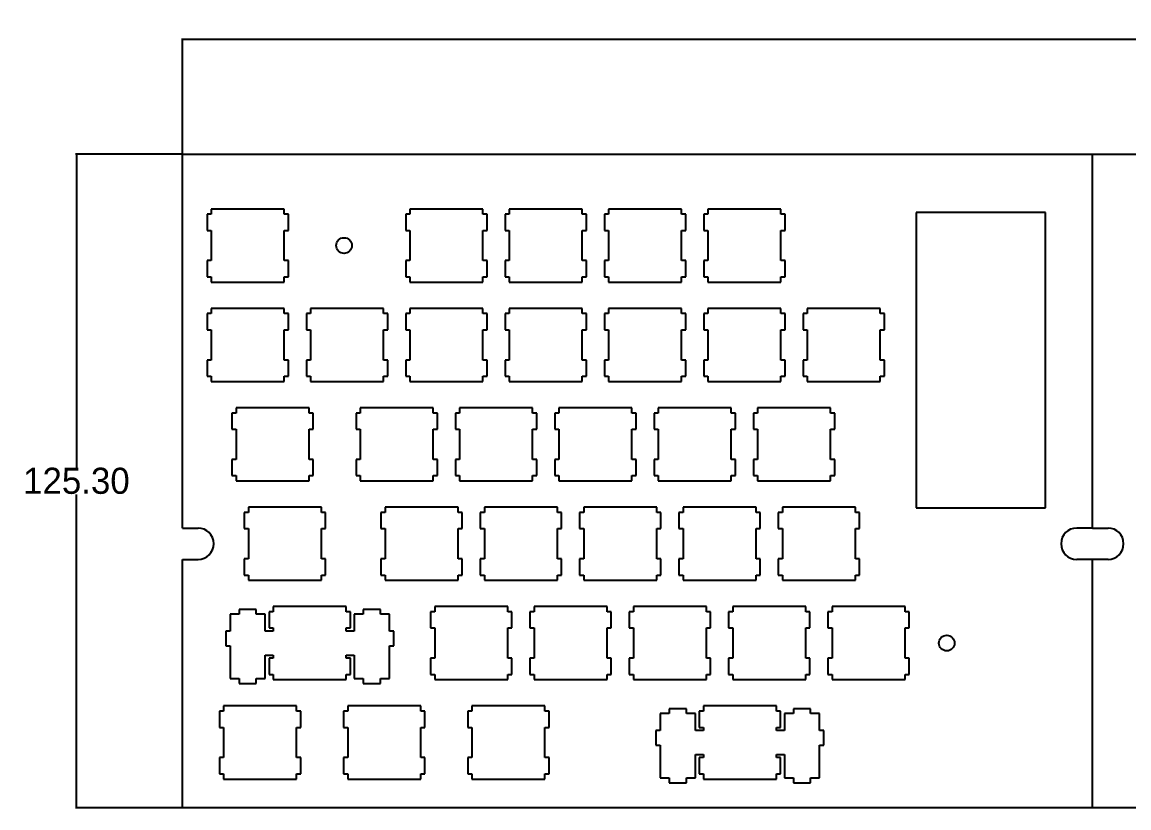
# Model space of a CAD drawing. Extents: x -373 to 65, y 251 to 402.
# Drawn here: x -373 to -160.7, y 251.1 to 401.7 of the extents above; entities that cross this region are included whole.
import ezdxf

# ---------------------------------------------------------------- set-up
doc = ezdxf.new("R2010")
doc.units = 0
doc.header["$MEASUREMENT"] = 0
doc.dimstyles.get("Standard").update_dxf_attribs({"dimtxt": 5, "dimasz": 0.18, "dimexe": 0.18, "dimexo": 0.0625, "dimgap": 0.09, "dimtad": 0, "dimtih": 1, "dimtoh": 1, "dimzin": 0, "dimdsep": 46, "dimtxsty": 'Standard', "dimcen": 0.09, "dimadec": 0, "dimazin": 0, "dimtfac": 1, "dimtofl": 0, "dimtmove": 0, "dimatfit": 3, "dimfxl": 1, "dimtolj": 1, "dimtzin": 0, "dimarcsym": 0})

# ---------------------------------------------------------------- blocks, each defined once
blk = doc.blocks.new('*D0')
at = {"color": 0, "linetype": 'Continuous', "lineweight": -2, "transparency": 16777216}
for p, q in [((-342.28, 376.37), (-362.72, 376.37)), ((-362.54, 376.19), (-362.54, 316.31)), ((-362.54, 251.25), (-362.54, 311.13)), ((-342.28, 251.07), (-362.72, 251.07))]:
    blk.add_line(p, q, dxfattribs=at)
at = {"color": 0, "linetype": 'Continuous', "transparency": 16777216}
for points in [[(-362.57, 376.19), (-362.51, 376.19), (-362.54, 376.37)], [(-362.57, 251.25), (-362.51, 251.25), (-362.54, 251.07)]]:
    blk.add_solid(points, dxfattribs=at)
at = {"layer": 'Defpoints', "color": 0, "linetype": 'Continuous', "transparency": 16777216}
for p in [(-362.54, 376.37), (-342.22, 376.37), (-342.22, 251.07)]:
    blk.add_point(p, dxfattribs=at)
at = {"color": 0, "linetype": 'Continuous', "transparency": 16777216, "insert": (-362.54, 313.72), "char_height": 5, "attachment_point": 5}
blk.add_mtext('\\A1;125.30', dxfattribs=at)
blk = doc.blocks.new('*D1')
at = {"color": 0, "linetype": 'Continuous', "lineweight": -2, "transparency": 16777216}
for p, q in [((-342.22, 376.43), (-342.22, 398.55)), ((-342.04, 398.37), (-150.59, 398.37)), ((65.22, 398.37), (-126.24, 398.37)), ((65.4, 376.43), (65.4, 398.55))]:
    blk.add_line(p, q, dxfattribs=at)
at = {"color": 0, "linetype": 'Continuous', "transparency": 16777216}
for points in [[(-342.04, 398.4), (-342.04, 398.34), (-342.22, 398.37)], [(65.22, 398.4), (65.22, 398.34), (65.4, 398.37)]]:
    blk.add_solid(points, dxfattribs=at)
at = {"layer": 'Defpoints', "color": 0, "linetype": 'Continuous', "transparency": 16777216}
for p in [(65.4, 398.37), (-342.22, 376.37), (65.4, 376.37)]:
    blk.add_point(p, dxfattribs=at)
at = {"color": 0, "linetype": 'Continuous', "transparency": 16777216, "insert": (-138.41, 398.37), "char_height": 5, "attachment_point": 5}
blk.add_mtext('\\A1;407.62', dxfattribs=at)

msp = doc.modelspace()

# ---------------------------------------------------------------- linework, layer by layer
at = {"layer": 'Defpoints'}
for p, q in [((-167.719, 304.692), (-167.719, 376.367)), ((-336.696, 365.842), (-336.696, 364.842)), ((-322.697, 365.842), (-336.696, 365.842)), ((-322.697, 364.842), (-322.697, 365.842)), ((-298.596, 365.842), (-298.596, 364.842)), ((-284.597, 365.842), (-298.596, 365.842)), ((-284.597, 364.842), (-284.597, 365.842)), ((-279.546, 365.842), (-279.546, 364.842)), ((-265.547, 365.842), (-279.546, 365.842)), ((-265.547, 364.842), (-265.547, 365.842)), ((-260.496, 365.842), (-260.496, 364.842)), ((-246.497, 365.842), (-260.496, 365.842)), ((-246.497, 364.842), (-246.497, 365.842)), ((-241.448, 365.842), (-241.448, 364.842)), ((-227.447, 365.842), (-241.448, 365.842)), ((-227.447, 364.842), (-227.447, 365.842)), ((-336.696, 364.842), (-337.497, 364.842)), ((-337.497, 364.842), (-337.497, 361.742)), ((-321.896, 364.842), (-322.697, 364.842)), ((-321.896, 361.742), (-321.896, 364.842)), ((-298.596, 364.842), (-299.397, 364.842)), ((-299.397, 364.842), (-299.397, 361.742)), ((-283.796, 364.842), (-284.597, 364.842)), ((-283.796, 361.742), (-283.796, 364.842)), ((-279.546, 364.842), (-280.347, 364.842)), ((-280.347, 364.842), (-280.347, 361.742)), ((-264.746, 364.842), (-265.547, 364.842)), ((-264.746, 361.742), (-264.746, 364.842)), ((-260.496, 364.842), (-261.297, 364.842)), ((-261.297, 364.842), (-261.297, 361.742)), ((-245.698, 364.842), (-246.497, 364.842)), ((-245.698, 361.742), (-245.698, 364.842)), ((-241.448, 364.842), (-242.247, 364.842)), ((-242.247, 364.842), (-242.247, 361.742)), ((-226.648, 364.842), (-227.447, 364.842)), ((-226.648, 361.742), (-226.648, 364.842)), ((-337.497, 361.742), (-336.696, 361.742)), ((-336.696, 361.742), (-336.696, 355.942)), ((-322.697, 355.942), (-322.697, 361.742)), ((-322.697, 361.742), (-321.896, 361.742)), ((-299.397, 361.742), (-298.596, 361.742)), ((-298.596, 361.742), (-298.596, 355.942)), ((-284.597, 355.942), (-284.597, 361.742)), ((-284.597, 361.742), (-283.796, 361.742)), ((-280.347, 361.742), (-279.546, 361.742)), ((-279.546, 361.742), (-279.546, 355.942)), ((-265.547, 355.942), (-265.547, 361.742)), ((-265.547, 361.742), (-264.746, 361.742)), ((-261.297, 361.742), (-260.496, 361.742)), ((-260.496, 361.742), (-260.496, 355.942)), ((-246.497, 355.942), (-246.497, 361.742)), ((-246.497, 361.742), (-245.698, 361.742)), ((-242.247, 361.742), (-241.448, 361.742)), ((-241.448, 361.742), (-241.448, 355.942)), ((-227.447, 355.942), (-227.447, 361.742)), ((-227.447, 361.742), (-226.648, 361.742)), ((-336.696, 355.942), (-337.497, 355.942)), ((-337.497, 355.942), (-337.497, 352.842)), ((-321.896, 355.942), (-322.697, 355.942)), ((-321.896, 352.842), (-321.896, 355.942)), ((-298.596, 355.942), (-299.397, 355.942)), ((-299.397, 355.942), (-299.397, 352.842)), ((-283.796, 355.942), (-284.597, 355.942)), ((-283.796, 352.842), (-283.796, 355.942)), ((-279.546, 355.942), (-280.347, 355.942)), ((-280.347, 355.942), (-280.347, 352.842)), ((-264.746, 355.942), (-265.547, 355.942)), ((-264.746, 352.842), (-264.746, 355.942)), ((-260.496, 355.942), (-261.297, 355.942)), ((-261.297, 355.942), (-261.297, 352.842)), ((-245.698, 355.942), (-246.497, 355.942)), ((-245.698, 352.842), (-245.698, 355.942)), ((-241.448, 355.942), (-242.247, 355.942)), ((-242.247, 355.942), (-242.247, 352.842)), ((-226.648, 355.942), (-227.447, 355.942)), ((-226.648, 352.842), (-226.648, 355.942)), ((-337.497, 352.842), (-336.696, 352.842)), ((-336.696, 352.842), (-336.696, 351.843)), ((-322.697, 351.843), (-322.697, 352.842)), ((-322.697, 352.842), (-321.896, 352.842)), ((-299.397, 352.842), (-298.596, 352.842)), ((-298.596, 352.842), (-298.596, 351.843)), ((-284.597, 351.843), (-284.597, 352.842)), ((-284.597, 352.842), (-283.796, 352.842)), ((-280.347, 352.842), (-279.546, 352.842)), ((-279.546, 352.842), (-279.546, 351.843)), ((-265.547, 351.843), (-265.547, 352.842)), ((-265.547, 352.842), (-264.746, 352.842)), ((-261.297, 352.842), (-260.496, 352.842)), ((-260.496, 352.842), (-260.496, 351.843)), ((-246.497, 351.843), (-246.497, 352.842)), ((-246.497, 352.842), (-245.698, 352.842)), ((-242.247, 352.842), (-241.448, 352.842)), ((-241.448, 352.842), (-241.448, 351.843)), ((-227.447, 351.843), (-227.447, 352.842)), ((-227.447, 352.842), (-226.648, 352.842)), ((-336.696, 351.843), (-322.697, 351.843)), ((-298.596, 351.843), (-284.597, 351.843)), ((-279.546, 351.843), (-265.547, 351.843)), ((-260.496, 351.843), (-246.497, 351.843)), ((-241.448, 351.843), (-227.447, 351.843)), ((-336.696, 346.792), (-336.696, 345.791)), ((-322.697, 346.792), (-336.696, 346.792)), ((-322.697, 345.791), (-322.697, 346.792)), ((-317.646, 346.792), (-317.646, 345.791)), ((-303.647, 346.792), (-317.646, 346.792)), ((-303.647, 345.791), (-303.647, 346.792)), ((-298.596, 346.792), (-298.596, 345.791)), ((-284.597, 346.792), (-298.596, 346.792)), ((-284.597, 345.791), (-284.597, 346.792)), ((-279.546, 346.792), (-279.546, 345.791)), ((-265.547, 346.792), (-279.546, 346.792)), ((-265.547, 345.791), (-265.547, 346.792)), ((-260.496, 346.792), (-260.496, 345.791)), ((-246.497, 346.792), (-260.496, 346.792)), ((-246.497, 345.791), (-246.497, 346.792)), ((-241.448, 346.792), (-241.448, 345.791)), ((-227.447, 346.792), (-241.448, 346.792)), ((-227.447, 345.791), (-227.447, 346.792)), ((-222.398, 346.792), (-222.398, 345.791)), ((-208.397, 346.792), (-222.398, 346.792)), ((-208.397, 345.791), (-208.397, 346.792)), ((-336.696, 345.791), (-337.497, 345.791)), ((-337.497, 345.791), (-337.497, 342.692)), ((-321.896, 345.791), (-322.697, 345.791)), ((-321.896, 342.692), (-321.896, 345.791)), ((-317.646, 345.791), (-318.447, 345.791)), ((-318.447, 345.791), (-318.447, 342.692)), ((-302.846, 345.791), (-303.647, 345.791)), ((-302.846, 342.692), (-302.846, 345.791)), ((-298.596, 345.791), (-299.397, 345.791)), ((-299.397, 345.791), (-299.397, 342.692)), ((-283.796, 345.791), (-284.597, 345.791)), ((-283.796, 342.692), (-283.796, 345.791)), ((-279.546, 345.791), (-280.347, 345.791)), ((-280.347, 345.791), (-280.347, 342.692)), ((-264.746, 345.791), (-265.547, 345.791)), ((-264.746, 342.692), (-264.746, 345.791)), ((-260.496, 345.791), (-261.297, 345.791)), ((-261.297, 345.791), (-261.297, 342.692)), ((-245.698, 345.791), (-246.497, 345.791)), ((-245.698, 342.692), (-245.698, 345.791)), ((-241.448, 345.791), (-242.247, 345.791)), ((-242.247, 345.791), (-242.247, 342.692)), ((-226.648, 345.791), (-227.447, 345.791)), ((-226.648, 342.692), (-226.648, 345.791)), ((-222.398, 345.791), (-223.197, 345.791)), ((-223.197, 345.791), (-223.197, 342.692)), ((-207.596, 345.791), (-208.397, 345.791)), ((-207.596, 342.692), (-207.596, 345.791)), ((-337.497, 342.692), (-336.696, 342.692)), ((-336.696, 342.692), (-336.696, 336.892)), ((-322.697, 336.892), (-322.697, 342.692)), ((-322.697, 342.692), (-321.896, 342.692)), ((-318.447, 342.692), (-317.646, 342.692)), ((-317.646, 342.692), (-317.646, 336.892)), ((-303.647, 336.892), (-303.647, 342.692)), ((-303.647, 342.692), (-302.846, 342.692)), ((-299.397, 342.692), (-298.596, 342.692)), ((-298.596, 342.692), (-298.596, 336.892)), ((-284.597, 336.892), (-284.597, 342.692)), ((-284.597, 342.692), (-283.796, 342.692)), ((-280.347, 342.692), (-279.546, 342.692)), ((-279.546, 342.692), (-279.546, 336.892)), ((-265.547, 336.892), (-265.547, 342.692)), ((-265.547, 342.692), (-264.746, 342.692)), ((-261.297, 342.692), (-260.496, 342.692)), ((-260.496, 342.692), (-260.496, 336.892)), ((-246.497, 336.892), (-246.497, 342.692)), ((-246.497, 342.692), (-245.698, 342.692)), ((-242.247, 342.692), (-241.448, 342.692)), ((-241.448, 342.692), (-241.448, 336.892)), ((-227.447, 336.892), (-227.447, 342.692)), ((-227.447, 342.692), (-226.648, 342.692)), ((-223.197, 342.692), (-222.398, 342.692)), ((-222.398, 342.692), (-222.398, 336.892)), ((-208.397, 336.892), (-208.397, 342.692)), ((-208.397, 342.692), (-207.596, 342.692)), ((-336.696, 336.892), (-337.497, 336.892)), ((-337.497, 336.892), (-337.497, 333.792)), ((-321.896, 336.892), (-322.697, 336.892)), ((-321.896, 333.792), (-321.896, 336.892)), ((-317.646, 336.892), (-318.447, 336.892)), ((-318.447, 336.892), (-318.447, 333.792)), ((-302.846, 336.892), (-303.647, 336.892)), ((-302.846, 333.792), (-302.846, 336.892)), ((-298.596, 336.892), (-299.397, 336.892)), ((-299.397, 336.892), (-299.397, 333.792)), ((-283.796, 336.892), (-284.597, 336.892)), ((-283.796, 333.792), (-283.796, 336.892)), ((-279.546, 336.892), (-280.347, 336.892)), ((-280.347, 336.892), (-280.347, 333.792)), ((-264.746, 336.892), (-265.547, 336.892)), ((-264.746, 333.792), (-264.746, 336.892)), ((-260.496, 336.892), (-261.297, 336.892)), ((-261.297, 336.892), (-261.297, 333.792)), ((-245.698, 336.892), (-246.497, 336.892)), ((-245.698, 333.792), (-245.698, 336.892)), ((-241.448, 336.892), (-242.247, 336.892)), ((-242.247, 336.892), (-242.247, 333.792)), ((-226.648, 336.892), (-227.447, 336.892)), ((-226.648, 333.792), (-226.648, 336.892)), ((-222.398, 336.892), (-223.197, 336.892)), ((-223.197, 336.892), (-223.197, 333.792)), ((-207.596, 336.892), (-208.397, 336.892)), ((-207.596, 333.792), (-207.596, 336.892)), ((-337.497, 333.792), (-336.696, 333.792)), ((-336.696, 333.792), (-336.696, 332.793)), ((-322.697, 332.793), (-322.697, 333.792)), ((-322.697, 333.792), (-321.896, 333.792)), ((-318.447, 333.792), (-317.646, 333.792)), ((-317.646, 333.792), (-317.646, 332.793)), ((-303.647, 332.793), (-303.647, 333.792)), ((-303.647, 333.792), (-302.846, 333.792)), ((-299.397, 333.792), (-298.596, 333.792)), ((-298.596, 333.792), (-298.596, 332.793)), ((-284.597, 332.793), (-284.597, 333.792)), ((-284.597, 333.792), (-283.796, 333.792)), ((-280.347, 333.792), (-279.546, 333.792)), ((-279.546, 333.792), (-279.546, 332.793)), ((-265.547, 332.793), (-265.547, 333.792)), ((-265.547, 333.792), (-264.746, 333.792)), ((-261.297, 333.792), (-260.496, 333.792)), ((-260.496, 333.792), (-260.496, 332.793)), ((-246.497, 332.793), (-246.497, 333.792)), ((-246.497, 333.792), (-245.698, 333.792)), ((-242.247, 333.792), (-241.448, 333.792)), ((-241.448, 333.792), (-241.448, 332.793)), ((-227.447, 332.793), (-227.447, 333.792)), ((-227.447, 333.792), (-226.648, 333.792)), ((-223.197, 333.792), (-222.398, 333.792)), ((-222.398, 333.792), (-222.398, 332.793)), ((-208.397, 332.793), (-208.397, 333.792)), ((-208.397, 333.792), (-207.596, 333.792)), ((-336.696, 332.793), (-322.697, 332.793)), ((-317.646, 332.793), (-303.647, 332.793)), ((-298.596, 332.793), (-284.597, 332.793)), ((-279.546, 332.793), (-265.547, 332.793)), ((-260.496, 332.793), (-246.497, 332.793)), ((-241.448, 332.793), (-227.447, 332.793)), ((-222.398, 332.793), (-208.397, 332.793)), ((-331.934, 327.742), (-331.934, 326.741)), ((-317.934, 327.742), (-331.934, 327.742)), ((-317.934, 326.741), (-317.934, 327.742)), ((-308.121, 327.742), (-308.121, 326.741)), ((-294.122, 327.742), (-308.121, 327.742)), ((-294.122, 326.741), (-294.122, 327.742)), ((-289.071, 327.742), (-289.071, 326.741)), ((-275.072, 327.742), (-289.071, 327.742)), ((-275.072, 326.741), (-275.072, 327.742)), ((-270.021, 327.742), (-270.021, 326.741)), ((-256.022, 327.742), (-270.021, 327.742)), ((-256.022, 326.741), (-256.022, 327.742)), ((-250.971, 327.742), (-250.971, 326.741)), ((-236.972, 327.742), (-250.971, 327.742)), ((-236.972, 326.741), (-236.972, 327.742)), ((-231.921, 327.742), (-231.921, 326.741)), ((-217.922, 327.742), (-231.921, 327.742)), ((-217.922, 326.741), (-217.922, 327.742)), ((-331.934, 326.741), (-332.734, 326.741)), ((-332.734, 326.741), (-332.734, 323.642)), ((-317.135, 326.741), (-317.934, 326.741)), ((-317.135, 323.642), (-317.135, 326.741)), ((-308.121, 326.741), (-308.922, 326.741)), ((-308.922, 326.741), (-308.922, 323.642)), ((-293.321, 326.741), (-294.122, 326.741)), ((-293.321, 323.642), (-293.321, 326.741)), ((-289.071, 326.741), (-289.872, 326.741)), ((-289.872, 326.741), (-289.872, 323.642)), ((-274.271, 326.741), (-275.072, 326.741)), ((-274.271, 323.642), (-274.271, 326.741)), ((-270.021, 326.741), (-270.822, 326.741)), ((-270.822, 326.741), (-270.822, 323.642)), ((-255.221, 326.741), (-256.022, 326.741)), ((-255.221, 323.642), (-255.221, 326.741)), ((-250.971, 326.741), (-251.772, 326.741)), ((-251.772, 326.741), (-251.772, 323.642)), ((-236.171, 326.741), (-236.972, 326.741)), ((-236.171, 323.642), (-236.171, 326.741)), ((-231.921, 326.741), (-232.722, 326.741)), ((-232.722, 326.741), (-232.722, 323.642)), ((-217.121, 326.741), (-217.922, 326.741)), ((-217.121, 323.642), (-217.121, 326.741)), ((-332.734, 323.642), (-331.934, 323.642)), ((-331.934, 323.642), (-331.934, 317.842)), ((-317.934, 317.842), (-317.934, 323.642)), ((-317.934, 323.642), (-317.135, 323.642)), ((-308.922, 323.642), (-308.121, 323.642)), ((-308.121, 323.642), (-308.121, 317.842)), ((-294.122, 317.842), (-294.122, 323.642)), ((-294.122, 323.642), (-293.321, 323.642)), ((-289.872, 323.642), (-289.071, 323.642)), ((-289.071, 323.642), (-289.071, 317.842)), ((-275.072, 317.842), (-275.072, 323.642)), ((-275.072, 323.642), (-274.271, 323.642)), ((-270.822, 323.642), (-270.021, 323.642)), ((-270.021, 323.642), (-270.021, 317.842)), ((-256.022, 317.842), (-256.022, 323.642)), ((-256.022, 323.642), (-255.221, 323.642)), ((-251.772, 323.642), (-250.971, 323.642)), ((-250.971, 323.642), (-250.971, 317.842)), ((-236.972, 317.842), (-236.972, 323.642)), ((-236.972, 323.642), (-236.171, 323.642)), ((-232.722, 323.642), (-231.921, 323.642)), ((-231.921, 323.642), (-231.921, 317.842)), ((-217.922, 317.842), (-217.922, 323.642)), ((-217.922, 323.642), (-217.121, 323.642)), ((-331.934, 317.842), (-332.734, 317.842)), ((-332.734, 317.842), (-332.734, 314.742)), ((-317.135, 317.842), (-317.934, 317.842)), ((-317.135, 314.742), (-317.135, 317.842)), ((-308.121, 317.842), (-308.922, 317.842)), ((-308.922, 317.842), (-308.922, 314.742)), ((-293.321, 317.842), (-294.122, 317.842)), ((-293.321, 314.742), (-293.321, 317.842)), ((-289.071, 317.842), (-289.872, 317.842)), ((-289.872, 317.842), (-289.872, 314.742)), ((-274.271, 317.842), (-275.072, 317.842)), ((-274.271, 314.742), (-274.271, 317.842)), ((-270.021, 317.842), (-270.822, 317.842)), ((-270.822, 317.842), (-270.822, 314.742)), ((-255.221, 317.842), (-256.022, 317.842)), ((-255.221, 314.742), (-255.221, 317.842)), ((-250.971, 317.842), (-251.772, 317.842)), ((-251.772, 317.842), (-251.772, 314.742)), ((-236.171, 317.842), (-236.972, 317.842)), ((-236.171, 314.742), (-236.171, 317.842)), ((-231.921, 317.842), (-232.722, 317.842)), ((-232.722, 317.842), (-232.722, 314.742)), ((-217.121, 317.842), (-217.922, 317.842)), ((-217.121, 314.742), (-217.121, 317.842)), ((-332.734, 314.742), (-331.934, 314.742)), ((-331.934, 314.742), (-331.934, 313.743)), ((-317.934, 313.743), (-317.934, 314.742)), ((-317.934, 314.742), (-317.135, 314.742)), ((-308.922, 314.742), (-308.121, 314.742)), ((-308.121, 314.742), (-308.121, 313.743)), ((-294.122, 313.743), (-294.122, 314.742)), ((-294.122, 314.742), (-293.321, 314.742)), ((-289.872, 314.742), (-289.071, 314.742)), ((-289.071, 314.742), (-289.071, 313.743)), ((-275.072, 313.743), (-275.072, 314.742)), ((-275.072, 314.742), (-274.271, 314.742)), ((-270.822, 314.742), (-270.021, 314.742)), ((-270.021, 314.742), (-270.021, 313.743)), ((-256.022, 313.743), (-256.022, 314.742)), ((-256.022, 314.742), (-255.221, 314.742)), ((-251.772, 314.742), (-250.971, 314.742)), ((-250.971, 314.742), (-250.971, 313.743)), ((-236.972, 313.743), (-236.972, 314.742)), ((-236.972, 314.742), (-236.171, 314.742)), ((-232.722, 314.742), (-231.921, 314.742)), ((-231.921, 314.742), (-231.921, 313.743)), ((-217.922, 313.743), (-217.922, 314.742)), ((-217.922, 314.742), (-217.121, 314.742)), ((-331.934, 313.743), (-317.934, 313.743)), ((-308.121, 313.743), (-294.122, 313.743)), ((-289.071, 313.743), (-275.072, 313.743)), ((-270.021, 313.743), (-256.022, 313.743)), ((-250.971, 313.743), (-236.972, 313.743)), ((-231.921, 313.743), (-217.922, 313.743)), ((-329.554, 308.692), (-329.554, 307.691)), ((-315.553, 308.692), (-329.554, 308.692)), ((-315.553, 307.691), (-315.553, 308.692)), ((-303.359, 308.692), (-303.359, 307.691)), ((-289.359, 308.692), (-303.359, 308.692)), ((-289.359, 307.691), (-289.359, 308.692)), ((-284.309, 308.692), (-284.309, 307.691)), ((-270.309, 308.692), (-284.309, 308.692)), ((-270.309, 307.691), (-270.309, 308.692)), ((-265.259, 308.692), (-265.259, 307.691)), ((-251.259, 308.692), (-265.259, 308.692)), ((-251.259, 307.691), (-251.259, 308.692)), ((-246.209, 308.692), (-246.209, 307.691)), ((-232.209, 308.692), (-246.209, 308.692)), ((-232.209, 307.691), (-232.209, 308.692)), ((-227.159, 308.692), (-227.159, 307.691)), ((-213.159, 308.692), (-227.159, 308.692)), ((-213.159, 307.691), (-213.159, 308.692)), ((-329.554, 307.691), (-330.353, 307.691)), ((-330.353, 307.691), (-330.353, 304.594)), ((-314.754, 307.691), (-315.553, 307.691)), ((-314.754, 304.594), (-314.754, 307.691)), ((-303.359, 307.691), (-304.159, 307.691)), ((-304.159, 307.691), (-304.159, 304.594)), ((-288.56, 307.691), (-289.359, 307.691)), ((-288.56, 304.594), (-288.56, 307.691)), ((-284.309, 307.691), (-285.11, 307.691)), ((-285.11, 307.691), (-285.11, 304.594)), ((-269.51, 307.691), (-270.309, 307.691)), ((-269.51, 304.594), (-269.51, 307.691)), ((-265.259, 307.691), (-266.06, 307.691)), ((-266.06, 307.691), (-266.06, 304.594)), ((-250.46, 307.691), (-251.259, 307.691)), ((-250.46, 304.594), (-250.46, 307.691)), ((-246.209, 307.691), (-247.01, 307.691)), ((-247.01, 307.691), (-247.01, 304.594)), ((-231.41, 307.691), (-232.209, 307.691)), ((-231.41, 304.594), (-231.41, 307.691)), ((-227.159, 307.691), (-227.96, 307.691)), ((-227.96, 307.691), (-227.96, 304.594)), ((-212.36, 307.691), (-213.159, 307.691)), ((-212.36, 304.594), (-212.36, 307.691)), ((-330.353, 304.594), (-329.554, 304.594)), ((-329.554, 304.594), (-329.554, 298.792)), ((-315.553, 298.792), (-315.553, 304.594)), ((-315.553, 304.594), (-314.754, 304.594)), ((-304.159, 304.594), (-303.359, 304.594)), ((-303.359, 304.594), (-303.359, 298.792)), ((-289.359, 298.792), (-289.359, 304.594)), ((-289.359, 304.594), (-288.56, 304.594)), ((-285.11, 304.594), (-284.309, 304.594)), ((-284.309, 304.594), (-284.309, 298.792)), ((-270.309, 298.792), (-270.309, 304.594)), ((-270.309, 304.594), (-269.51, 304.594)), ((-266.06, 304.594), (-265.259, 304.594)), ((-265.259, 304.594), (-265.259, 298.792)), ((-251.259, 298.792), (-251.259, 304.594)), ((-251.259, 304.594), (-250.46, 304.594)), ((-247.01, 304.594), (-246.209, 304.594)), ((-246.209, 304.594), (-246.209, 298.792)), ((-232.209, 298.792), (-232.209, 304.594)), ((-232.209, 304.594), (-231.41, 304.594)), ((-227.96, 304.594), (-227.159, 304.594)), ((-227.159, 304.594), (-227.159, 298.792)), ((-213.159, 298.792), (-213.159, 304.594)), ((-213.159, 304.594), (-212.36, 304.594)), ((-329.554, 298.792), (-330.353, 298.792)), ((-330.353, 298.792), (-330.353, 295.692)), ((-314.754, 298.792), (-315.553, 298.792)), ((-314.754, 295.692), (-314.754, 298.792)), ((-303.359, 298.792), (-304.159, 298.792)), ((-304.159, 298.792), (-304.159, 295.692)), ((-288.56, 298.792), (-289.359, 298.792)), ((-288.56, 295.692), (-288.56, 298.792)), ((-284.309, 298.792), (-285.11, 298.792)), ((-285.11, 298.792), (-285.11, 295.692)), ((-269.51, 298.792), (-270.309, 298.792)), ((-269.51, 295.692), (-269.51, 298.792)), ((-265.259, 298.792), (-266.06, 298.792)), ((-266.06, 298.792), (-266.06, 295.692)), ((-250.46, 298.792), (-251.259, 298.792)), ((-250.46, 295.692), (-250.46, 298.792)), ((-246.209, 298.792), (-247.01, 298.792)), ((-247.01, 298.792), (-247.01, 295.692)), ((-231.41, 298.792), (-232.209, 298.792)), ((-231.41, 295.692), (-231.41, 298.792)), ((-227.159, 298.792), (-227.96, 298.792)), ((-227.96, 298.792), (-227.96, 295.692)), ((-212.36, 298.792), (-213.159, 298.792)), ((-212.36, 295.692), (-212.36, 298.792)), ((-167.719, 251.067), (-167.719, 298.692)), ((-330.353, 295.692), (-329.554, 295.692)), ((-329.554, 295.692), (-329.554, 294.693)), ((-315.553, 294.693), (-315.553, 295.692)), ((-315.553, 295.692), (-314.754, 295.692)), ((-304.159, 295.692), (-303.359, 295.692)), ((-303.359, 295.692), (-303.359, 294.693)), ((-289.359, 294.693), (-289.359, 295.692)), ((-289.359, 295.692), (-288.56, 295.692)), ((-285.11, 295.692), (-284.309, 295.692)), ((-284.309, 295.692), (-284.309, 294.693)), ((-270.309, 294.693), (-270.309, 295.692)), ((-270.309, 295.692), (-269.51, 295.692)), ((-266.06, 295.692), (-265.259, 295.692)), ((-265.259, 295.692), (-265.259, 294.693)), ((-251.259, 294.693), (-251.259, 295.692)), ((-251.259, 295.692), (-250.46, 295.692)), ((-247.01, 295.692), (-246.209, 295.692)), ((-246.209, 295.692), (-246.209, 294.693)), ((-232.209, 294.693), (-232.209, 295.692)), ((-232.209, 295.692), (-231.41, 295.692)), ((-227.96, 295.692), (-227.159, 295.692)), ((-227.159, 295.692), (-227.159, 294.693)), ((-213.159, 294.693), (-213.159, 295.692)), ((-213.159, 295.692), (-212.36, 295.692)), ((-329.554, 294.693), (-315.553, 294.693)), ((-303.359, 294.693), (-289.359, 294.693)), ((-284.309, 294.693), (-270.309, 294.693)), ((-265.259, 294.693), (-251.259, 294.693)), ((-246.209, 294.693), (-232.209, 294.693)), ((-227.159, 294.693), (-213.159, 294.693)), ((-324.791, 288.642), (-325.59, 288.642)), ((-325.59, 288.642), (-325.59, 285.543)), ((-324.791, 289.643), (-324.791, 288.642)), ((-310.79, 289.643), (-324.791, 289.643)), ((-310.79, 288.642), (-310.79, 289.643)), ((-309.991, 288.642), (-310.79, 288.642)), ((-309.991, 285.543), (-309.991, 288.642)), ((-293.834, 288.642), (-294.635, 288.642)), ((-294.635, 288.642), (-294.635, 285.544)), ((-293.834, 289.642), (-293.834, 288.642)), ((-279.834, 289.642), (-293.834, 289.642)), ((-279.834, 288.642), (-279.834, 289.642)), ((-279.035, 288.642), (-279.834, 288.642)), ((-279.035, 285.544), (-279.035, 288.642)), ((-274.784, 288.642), (-275.585, 288.642)), ((-275.585, 288.642), (-275.585, 285.544)), ((-274.784, 289.642), (-274.784, 288.642)), ((-260.784, 289.642), (-274.784, 289.642)), ((-260.784, 288.642), (-260.784, 289.642)), ((-259.985, 288.642), (-260.784, 288.642)), ((-259.985, 285.544), (-259.985, 288.642)), ((-255.734, 288.642), (-256.535, 288.642)), ((-256.535, 288.642), (-256.535, 285.544)), ((-255.734, 289.642), (-255.734, 288.642)), ((-241.734, 289.642), (-255.734, 289.642)), ((-241.734, 288.642), (-241.734, 289.642)), ((-240.935, 288.642), (-241.734, 288.642)), ((-240.935, 285.544), (-240.935, 288.642)), ((-236.684, 288.642), (-237.485, 288.642)), ((-237.485, 288.642), (-237.485, 285.544)), ((-236.684, 289.642), (-236.684, 288.642)), ((-222.684, 289.642), (-236.684, 289.642)), ((-222.684, 288.642), (-222.684, 289.642)), ((-221.885, 288.642), (-222.684, 288.642)), ((-221.885, 285.544), (-221.885, 288.642)), ((-217.634, 288.642), (-218.435, 288.642)), ((-218.435, 288.642), (-218.435, 285.544)), ((-217.634, 289.642), (-217.634, 288.642)), ((-203.634, 289.642), (-217.634, 289.642)), ((-203.634, 288.642), (-203.634, 289.642)), ((-202.835, 288.642), (-203.634, 288.642)), ((-202.835, 285.544), (-202.835, 288.642)), ((-325.59, 285.543), (-324.791, 285.543)), ((-310.79, 285.543), (-309.991, 285.543)), ((-294.635, 285.544), (-293.834, 285.544)), ((-293.834, 285.544), (-293.834, 279.742)), ((-279.834, 279.742), (-279.834, 285.544)), ((-279.834, 285.544), (-279.035, 285.544)), ((-275.585, 285.544), (-274.784, 285.544)), ((-274.784, 285.544), (-274.784, 279.742)), ((-260.784, 279.742), (-260.784, 285.544)), ((-260.784, 285.544), (-259.985, 285.544)), ((-256.535, 285.544), (-255.734, 285.544)), ((-255.734, 285.544), (-255.734, 279.742)), ((-241.734, 279.742), (-241.734, 285.544)), ((-241.734, 285.544), (-240.935, 285.544)), ((-237.485, 285.544), (-236.684, 285.544)), ((-236.684, 285.544), (-236.684, 279.742)), ((-222.684, 279.742), (-222.684, 285.544)), ((-222.684, 285.544), (-221.885, 285.544)), ((-218.435, 285.544), (-217.634, 285.544)), ((-217.634, 285.544), (-217.634, 279.742)), ((-203.634, 279.742), (-203.634, 285.544)), ((-203.634, 285.544), (-202.835, 285.544)), ((-324.791, 279.741), (-325.59, 279.741)), ((-325.59, 279.741), (-325.59, 276.642)), ((-309.991, 279.741), (-310.79, 279.741)), ((-309.991, 276.642), (-309.991, 279.741)), ((-293.834, 279.742), (-294.635, 279.742)), ((-294.635, 279.742), (-294.635, 276.642)), ((-279.035, 279.742), (-279.834, 279.742)), ((-279.035, 276.642), (-279.035, 279.742)), ((-274.784, 279.742), (-275.585, 279.742)), ((-275.585, 279.742), (-275.585, 276.642)), ((-259.985, 279.742), (-260.784, 279.742)), ((-259.985, 276.642), (-259.985, 279.742)), ((-255.734, 279.742), (-256.535, 279.742)), ((-256.535, 279.742), (-256.535, 276.642)), ((-240.935, 279.742), (-241.734, 279.742)), ((-240.935, 276.642), (-240.935, 279.742)), ((-236.684, 279.742), (-237.485, 279.742)), ((-237.485, 279.742), (-237.485, 276.642)), ((-221.885, 279.742), (-222.684, 279.742)), ((-221.885, 276.642), (-221.885, 279.742)), ((-217.634, 279.742), (-218.435, 279.742)), ((-218.435, 279.742), (-218.435, 276.642)), ((-202.835, 279.742), (-203.634, 279.742)), ((-202.835, 276.642), (-202.835, 279.742)), ((-325.59, 276.642), (-324.791, 276.642)), ((-324.791, 276.642), (-324.791, 275.642)), ((-310.79, 275.642), (-310.79, 276.642)), ((-310.79, 276.642), (-309.991, 276.642)), ((-294.635, 276.642), (-293.834, 276.642)), ((-293.834, 276.642), (-293.834, 275.642)), ((-279.834, 275.642), (-279.834, 276.642)), ((-279.834, 276.642), (-279.035, 276.642)), ((-275.585, 276.642), (-274.784, 276.642)), ((-274.784, 276.642), (-274.784, 275.642)), ((-260.784, 275.642), (-260.784, 276.642)), ((-260.784, 276.642), (-259.985, 276.642)), ((-256.535, 276.642), (-255.734, 276.642)), ((-255.734, 276.642), (-255.734, 275.642)), ((-241.734, 275.642), (-241.734, 276.642)), ((-241.734, 276.642), (-240.935, 276.642)), ((-237.485, 276.642), (-236.684, 276.642)), ((-236.684, 276.642), (-236.684, 275.642)), ((-222.684, 275.642), (-222.684, 276.642)), ((-222.684, 276.642), (-221.885, 276.642)), ((-218.435, 276.642), (-217.634, 276.642)), ((-217.634, 276.642), (-217.634, 275.642)), ((-203.634, 275.642), (-203.634, 276.642)), ((-203.634, 276.642), (-202.835, 276.642)), ((-324.791, 275.642), (-310.79, 275.642)), ((-293.834, 275.642), (-279.834, 275.642)), ((-274.784, 275.642), (-260.784, 275.642)), ((-255.734, 275.642), (-241.734, 275.642)), ((-236.684, 275.642), (-222.684, 275.642)), ((-217.634, 275.642), (-203.634, 275.642)), ((-334.315, 269.593), (-335.116, 269.593)), ((-335.116, 269.593), (-335.116, 266.494)), ((-334.315, 270.593), (-334.315, 269.593)), ((-320.316, 270.593), (-334.315, 270.593)), ((-320.316, 269.593), (-320.316, 270.593)), ((-319.515, 269.593), (-320.316, 269.593)), ((-319.515, 266.494), (-319.515, 269.593)), ((-310.504, 269.593), (-311.303, 269.593)), ((-311.303, 269.593), (-311.303, 266.494)), ((-310.504, 270.593), (-310.504, 269.593)), ((-296.503, 270.593), (-310.504, 270.593)), ((-296.503, 269.593), (-296.503, 270.593)), ((-295.704, 269.593), (-296.503, 269.593)), ((-295.704, 266.494), (-295.704, 269.593)), ((-286.69, 269.593), (-287.491, 269.593)), ((-287.491, 269.593), (-287.491, 266.494)), ((-286.69, 270.593), (-286.69, 269.593)), ((-272.691, 270.593), (-286.69, 270.593)), ((-272.691, 269.593), (-272.691, 270.593)), ((-271.89, 269.593), (-272.691, 269.593)), ((-271.89, 266.494), (-271.89, 269.593)), ((-242.309, 269.593), (-243.11, 269.593)), ((-243.11, 269.593), (-243.11, 266.495)), ((-242.309, 270.593), (-242.309, 269.593)), ((-228.309, 270.593), (-242.309, 270.593)), ((-228.309, 269.593), (-228.309, 270.593)), ((-227.51, 269.593), (-228.309, 269.593)), ((-227.51, 266.495), (-227.51, 269.593)), ((-335.116, 266.494), (-334.315, 266.494)), ((-334.315, 266.494), (-334.315, 260.692)), ((-320.316, 260.692), (-320.316, 266.494)), ((-320.316, 266.494), (-319.515, 266.494)), ((-311.303, 266.494), (-310.504, 266.494)), ((-310.504, 266.494), (-310.504, 260.692)), ((-296.503, 260.692), (-296.503, 266.494)), ((-296.503, 266.494), (-295.704, 266.494)), ((-287.491, 266.494), (-286.69, 266.494)), ((-286.69, 266.494), (-286.69, 260.692)), ((-272.691, 260.692), (-272.691, 266.494)), ((-272.691, 266.494), (-271.89, 266.494)), ((-243.11, 266.495), (-242.309, 266.495)), ((-228.309, 266.495), (-227.51, 266.495)), ((-334.315, 260.692), (-335.116, 260.692)), ((-335.116, 260.692), (-335.116, 257.593)), ((-319.515, 260.692), (-320.316, 260.692)), ((-319.515, 257.593), (-319.515, 260.692)), ((-310.504, 260.692), (-311.303, 260.692)), ((-311.303, 260.692), (-311.303, 257.593)), ((-295.704, 260.692), (-296.503, 260.692)), ((-295.704, 257.593), (-295.704, 260.692)), ((-286.69, 260.692), (-287.491, 260.692)), ((-287.491, 260.692), (-287.491, 257.593)), ((-271.89, 260.692), (-272.691, 260.692)), ((-271.89, 257.593), (-271.89, 260.692)), ((-242.309, 260.693), (-243.11, 260.693)), ((-243.11, 260.693), (-243.11, 257.593)), ((-227.51, 260.693), (-228.309, 260.693)), ((-227.51, 257.593), (-227.51, 260.693)), ((-335.116, 257.593), (-334.315, 257.593)), ((-334.315, 257.593), (-334.315, 256.592)), ((-320.316, 256.592), (-320.316, 257.593)), ((-320.316, 257.593), (-319.515, 257.593)), ((-311.303, 257.593), (-310.504, 257.593)), ((-310.504, 257.593), (-310.504, 256.592)), ((-296.503, 256.592), (-296.503, 257.593)), ((-296.503, 257.593), (-295.704, 257.593)), ((-287.491, 257.593), (-286.69, 257.593)), ((-286.69, 257.593), (-286.69, 256.592)), ((-272.691, 256.592), (-272.691, 257.593)), ((-272.691, 257.593), (-271.89, 257.593)), ((-243.11, 257.593), (-242.309, 257.593)), ((-242.309, 257.593), (-242.309, 256.594)), ((-228.309, 256.594), (-228.309, 257.593)), ((-228.309, 257.593), (-227.51, 257.593)), ((-334.315, 256.592), (-320.316, 256.592)), ((-310.504, 256.592), (-296.503, 256.592)), ((-286.69, 256.592), (-272.691, 256.592)), ((-242.309, 256.594), (-228.309, 256.594))]:
    msp.add_line(p, q, dxfattribs=at)
at = {"layer": 'Defpoints', "linetype": 'Continuous'}
for p, q in [((-176.719, 365.166), (-201.499, 365.166)), ((-201.499, 365.166), (-201.499, 308.557)), ((-176.719, 308.557), (-176.719, 365.166)), ((-201.499, 308.557), (-176.719, 308.557)), ((-342.221, 304.693), (-339.221, 304.693)), ((-167.719, 304.692), (-170.719, 304.692)), ((-167.719, 304.692), (-164.719, 304.692)), ((-342.221, 298.693), (-339.221, 298.693)), ((-167.719, 298.692), (-170.719, 298.692)), ((-164.719, 298.692), (-167.719, 298.692))]:
    msp.add_line(p, q, dxfattribs=at)
at = {"layer": 'Defpoints', "color": 0}
for p, q in [((-328.041, 289.094), (-331.34, 289.094)), ((-331.34, 289.094), (-331.34, 288.172)), ((-328.041, 288.172), (-328.041, 289.094)), ((-324.791, 288.642), (-325.592, 288.642)), ((-325.592, 288.642), (-325.592, 285.544)), ((-324.791, 289.643), (-324.791, 288.642)), ((-310.791, 289.643), (-324.791, 289.643)), ((-310.791, 288.642), (-310.791, 289.643)), ((-309.99, 288.642), (-310.791, 288.642)), ((-309.99, 285.544), (-309.99, 288.642)), ((-304.241, 289.094), (-307.54, 289.094)), ((-307.54, 289.094), (-307.54, 288.172)), ((-304.241, 288.172), (-304.241, 289.094)), ((-331.34, 288.172), (-333.065, 288.172)), ((-333.065, 288.172), (-333.065, 284.942)), ((-326.315, 288.172), (-328.041, 288.172)), ((-326.315, 284.942), (-326.315, 288.172)), ((-307.54, 288.172), (-309.265, 288.172)), ((-309.265, 288.172), (-309.265, 284.942)), ((-302.516, 288.172), (-304.241, 288.172)), ((-302.516, 284.942), (-302.516, 288.172)), ((-333.065, 284.942), (-333.891, 284.942)), ((-333.891, 284.942), (-333.891, 282.143)), ((-324.791, 284.942), (-326.315, 284.942)), ((-325.592, 285.544), (-324.791, 285.544)), ((-324.791, 285.544), (-324.791, 284.942)), ((-310.791, 284.942), (-310.791, 285.544)), ((-310.791, 285.544), (-309.99, 285.544)), ((-309.265, 284.942), (-310.791, 284.942)), ((-301.69, 284.942), (-302.516, 284.942)), ((-301.69, 282.143), (-301.69, 284.942)), ((-333.891, 282.143), (-333.065, 282.143)), ((-333.065, 282.143), (-333.065, 275.873)), ((-326.315, 275.873), (-326.315, 280.344)), ((-326.315, 280.344), (-324.791, 280.344)), ((-324.791, 280.344), (-324.791, 279.743)), ((-310.791, 279.743), (-310.791, 280.344)), ((-310.791, 280.344), (-309.265, 280.344)), ((-309.265, 280.344), (-309.265, 275.873)), ((-302.516, 275.873), (-302.516, 282.143)), ((-302.516, 282.143), (-301.69, 282.143)), ((-324.791, 279.743), (-325.592, 279.743)), ((-325.592, 279.743), (-325.592, 276.642)), ((-309.99, 279.743), (-310.791, 279.743)), ((-309.99, 276.642), (-309.99, 279.743)), ((-325.592, 276.642), (-324.791, 276.642)), ((-324.791, 276.642), (-324.791, 275.643)), ((-310.791, 275.643), (-310.791, 276.642)), ((-310.791, 276.642), (-309.99, 276.642)), ((-333.065, 275.873), (-331.34, 275.873)), ((-331.34, 275.873), (-331.34, 274.892)), ((-331.34, 274.892), (-328.041, 274.892)), ((-328.041, 274.892), (-328.041, 275.873)), ((-328.041, 275.873), (-326.315, 275.873)), ((-324.791, 275.643), (-310.791, 275.643)), ((-309.265, 275.873), (-307.54, 275.873)), ((-307.54, 275.873), (-307.54, 274.892)), ((-307.54, 274.892), (-304.241, 274.892)), ((-304.241, 274.892), (-304.241, 275.873)), ((-304.241, 275.873), (-302.516, 275.873)), ((-245.559, 270.045), (-248.858, 270.045)), ((-248.858, 270.045), (-248.858, 269.123)), ((-245.559, 269.123), (-245.559, 270.045)), ((-242.309, 269.593), (-243.11, 269.593)), ((-243.11, 269.593), (-243.11, 266.495)), ((-242.309, 270.593), (-242.309, 269.593)), ((-228.309, 270.593), (-242.309, 270.593)), ((-228.309, 269.593), (-228.309, 270.593)), ((-227.508, 269.593), (-228.309, 269.593)), ((-227.508, 266.495), (-227.508, 269.593)), ((-221.759, 270.045), (-225.058, 270.045)), ((-225.058, 270.045), (-225.058, 269.123)), ((-221.759, 269.123), (-221.759, 270.045)), ((-248.858, 269.123), (-250.583, 269.123)), ((-250.583, 269.123), (-250.583, 265.893)), ((-243.833, 269.123), (-245.559, 269.123)), ((-243.833, 265.893), (-243.833, 269.123)), ((-225.058, 269.123), (-226.783, 269.123)), ((-226.783, 269.123), (-226.783, 265.893)), ((-220.034, 269.123), (-221.759, 269.123)), ((-220.034, 265.893), (-220.034, 269.123)), ((-250.583, 265.893), (-251.409, 265.893)), ((-251.409, 265.893), (-251.409, 263.094)), ((-242.309, 265.893), (-243.833, 265.893)), ((-243.11, 266.495), (-242.309, 266.495)), ((-242.309, 266.495), (-242.309, 265.893)), ((-228.309, 265.893), (-228.309, 266.495)), ((-228.309, 266.495), (-227.508, 266.495)), ((-226.783, 265.893), (-228.309, 265.893)), ((-219.208, 265.893), (-220.034, 265.893)), ((-219.208, 263.094), (-219.208, 265.893)), ((-251.409, 263.094), (-250.583, 263.094)), ((-250.583, 263.094), (-250.583, 256.824)), ((-243.833, 256.824), (-243.833, 261.294)), ((-243.833, 261.294), (-242.309, 261.294)), ((-242.309, 261.294), (-242.309, 260.693)), ((-228.309, 260.693), (-228.309, 261.294)), ((-228.309, 261.294), (-226.783, 261.294)), ((-226.783, 261.294), (-226.783, 256.824)), ((-220.034, 256.824), (-220.034, 263.094)), ((-220.034, 263.094), (-219.208, 263.094)), ((-242.309, 260.693), (-243.11, 260.693)), ((-243.11, 260.693), (-243.11, 257.593)), ((-227.508, 260.693), (-228.309, 260.693)), ((-227.508, 257.593), (-227.508, 260.693)), ((-250.583, 256.824), (-248.858, 256.824)), ((-248.858, 256.824), (-248.858, 255.843)), ((-245.559, 255.843), (-245.559, 256.824)), ((-245.559, 256.824), (-243.833, 256.824)), ((-243.11, 257.593), (-242.309, 257.593)), ((-242.309, 257.593), (-242.309, 256.594)), ((-228.309, 256.594), (-228.309, 257.593)), ((-228.309, 257.593), (-227.508, 257.593)), ((-226.783, 256.824), (-225.058, 256.824)), ((-225.058, 256.824), (-225.058, 255.843)), ((-221.759, 255.843), (-221.759, 256.824)), ((-221.759, 256.824), (-220.034, 256.824)), ((-248.858, 255.843), (-245.559, 255.843)), ((-242.309, 256.594), (-228.309, 256.594)), ((-225.058, 255.843), (-221.759, 255.843))]:
    msp.add_line(p, q, dxfattribs=at)
at = {"layer": 'Defpoints'}
for points in [[(-342.221, 304.693), (-342.221, 376.367), (-167.719, 376.367)], [(-167.719, 376.367), (65.395, 376.367)], [(-342.221, 251.067), (-342.221, 298.693)], [(65.395, 298.692), (65.395, 251.067), (-167.719, 251.067)], [(-167.719, 251.067), (-342.221, 251.067)]]:
    msp.add_lwpolyline(points, dxfattribs=at)
for centre in [(-311.221, 358.842), (-195.634, 282.642)]:
    msp.add_circle(centre, 1.5, dxfattribs=at)
msp.add_arc((-339.221, 301.693), 3, 270, 90, dxfattribs=at)
at = {"layer": 'Defpoints', "linetype": 'Continuous'}
for centre, start, end in [((-170.719, 301.692), 90, 270), ((-164.719, 301.692), 270, 90)]:
    msp.add_arc(centre, 3, start, end, dxfattribs=at)

# ---------------------------------------------------------------- dimensions: what is measured, and where the dimension line sits
at = {"linetype": 'Continuous'}
dim = msp.add_linear_dim(base=(65.395, 398.374), p1=(-342.221, 376.367), p2=(65.395, 376.367), dimstyle='Standard', dxfattribs=at)
dim.commit()
dim.dimension.update_dxf_attribs({"geometry": '*D1', "text_midpoint": (-138.413, 398.374)})
dim = msp.add_linear_dim(base=(-362.537, 376.367), p1=(-342.221, 251.067), p2=(-342.221, 376.367), angle=90, dimstyle='Standard', dxfattribs=at)
dim.commit()
dim.dimension.update_dxf_attribs({"geometry": '*D0', "text_midpoint": (-362.537, 313.717)})

doc.saveas('drawing.dxf')
